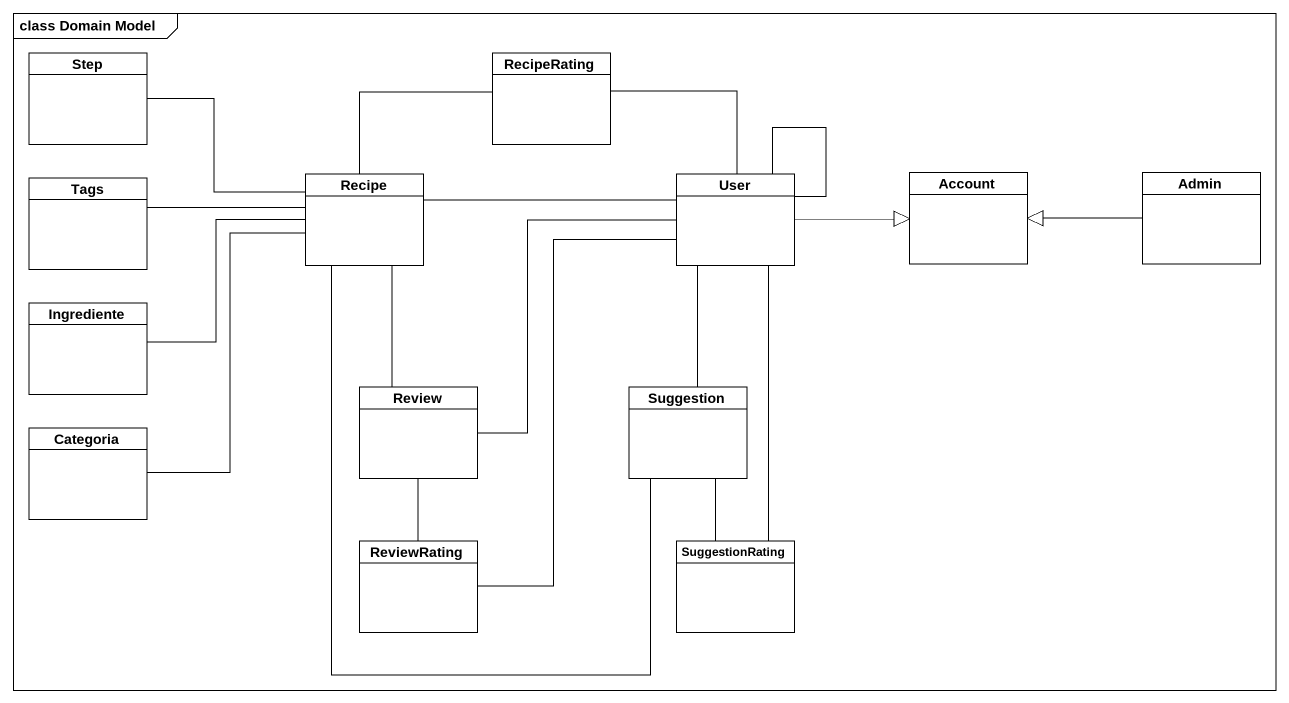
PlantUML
@startuml
mainframe class Domain Model
hide circle
hide empty members
class Step
class RecipeRating
class Tags
class Recipe
class User
class Account
class Admin
class Ingrediente
class Categoria
class Review
class Suggestion
class ReviewRating
class SuggestionRating
RecipeRating -- Recipe
RecipeRating -- User
Recipe -left- Step
Recipe -left- Tags
Recipe -left- Ingrediente
User -left- Recipe
User -- User
User -right-|> Account
User -- Suggestion
User -- SuggestionRating
Admin -left-|> Account
Categoria -up- Recipe
Review -up- Recipe
Review -up- User
Suggestion -up- Recipe
ReviewRating -up- User
ReviewRating -up- Review
SuggestionRating -up- Suggestion
@enduml
